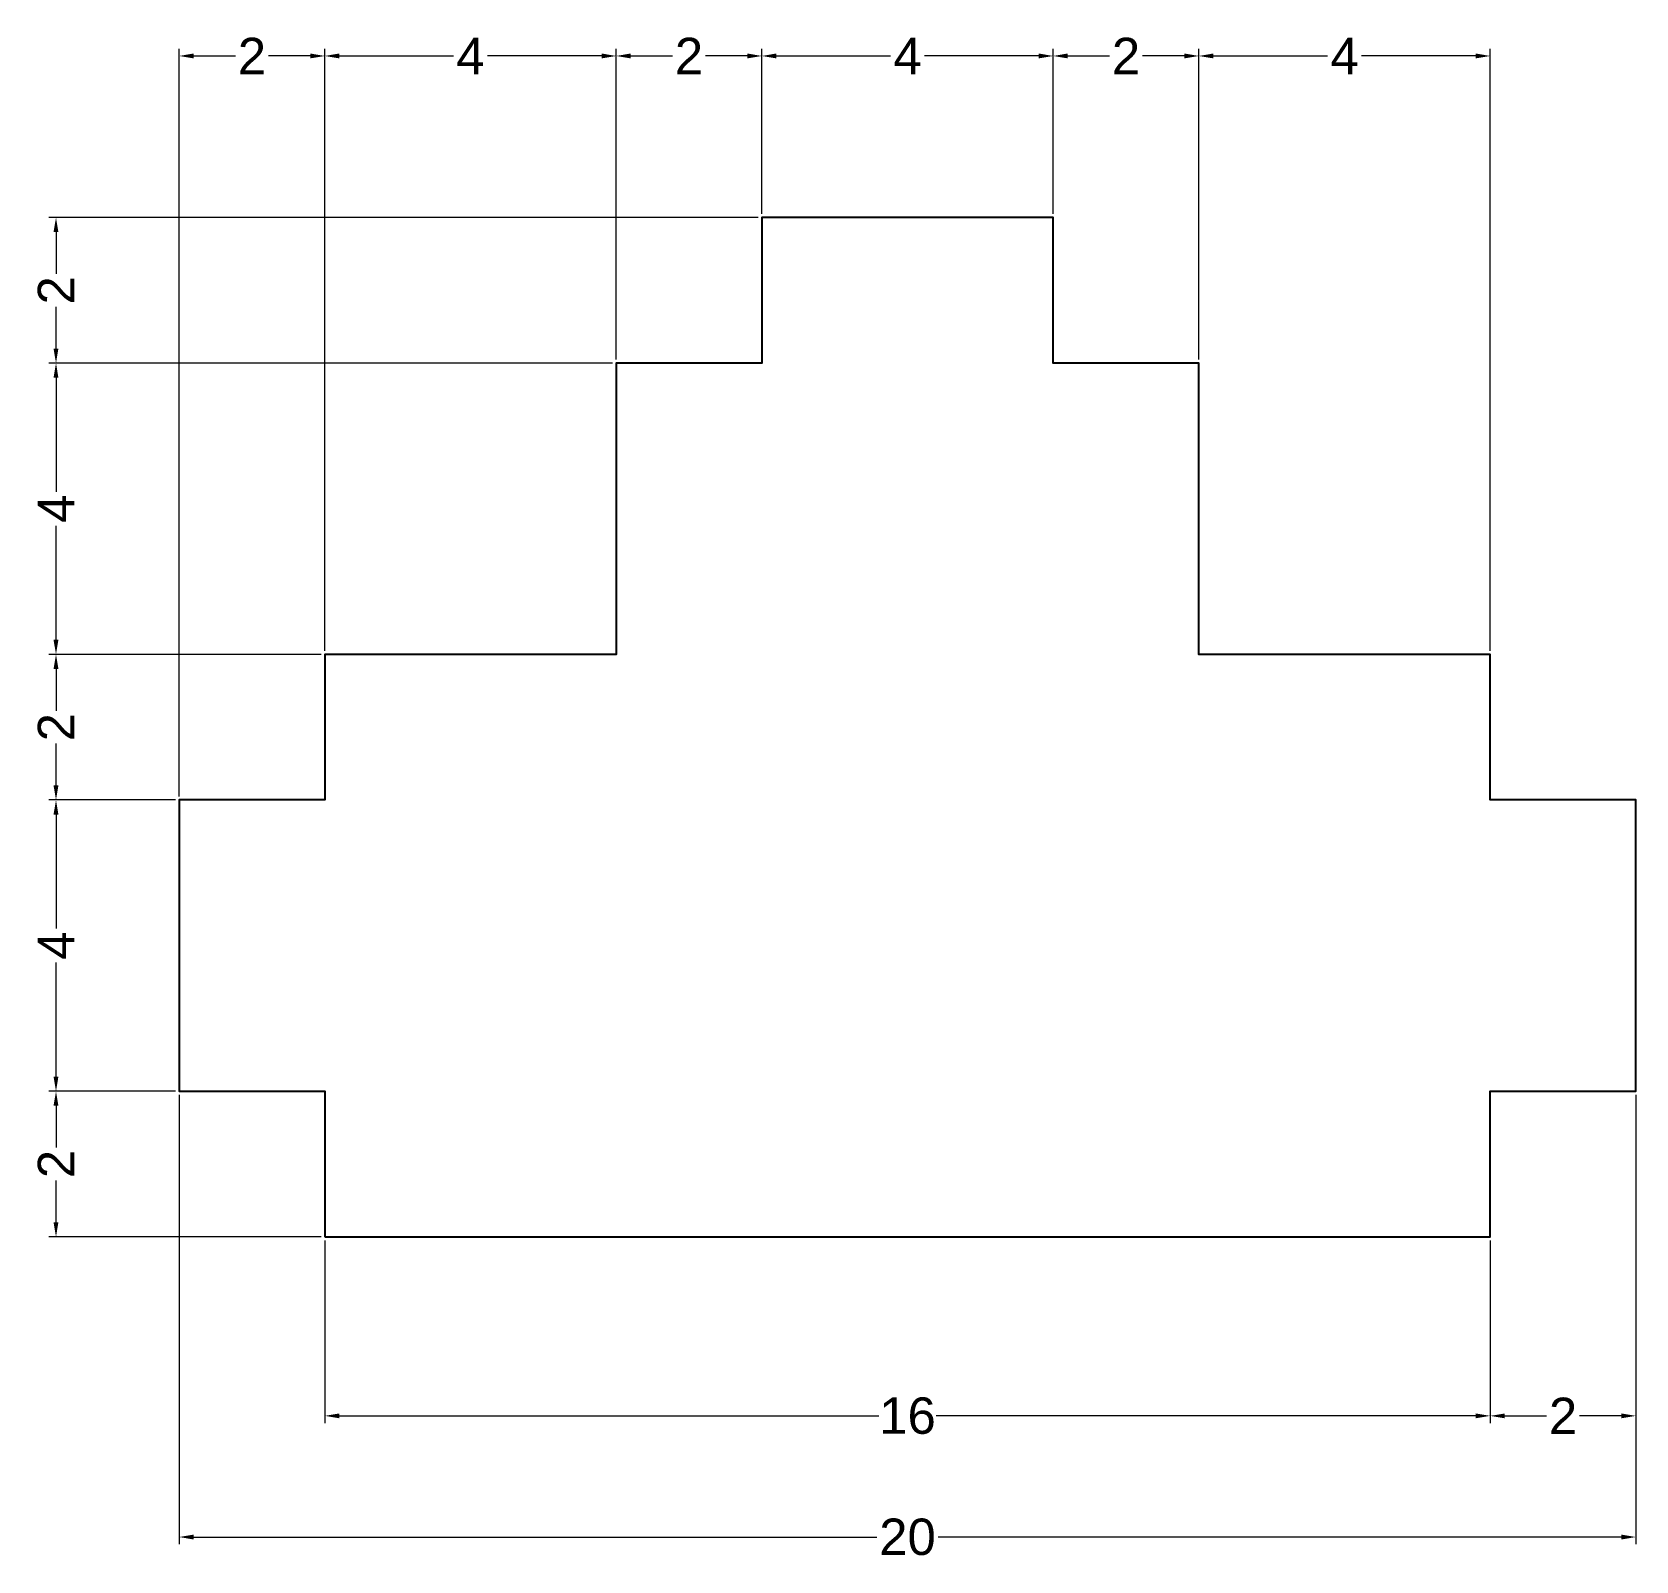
# Model space of a CAD drawing. Header units: millimetres. Extents: x -2 to 20, y -4.5 to 16.5.
import ezdxf

# ---------------------------------------------------------------- set-up
doc = ezdxf.new("R2010")
doc.units = ezdxf.units.MM
doc.header["$MEASUREMENT"] = 0
doc.layers.add('AM_5', color=3, linetype='Continuous', lineweight=15)
doc.styles.get("Standard").update_dxf_attribs({"font": 'arial.ttf'})
doc.dimstyles.new('AM_ANSI$0', dxfattribs={"dimtxt": 0.5, "dimasz": 0.2, "dimexe": 0.1, "dimexo": 0.05, "dimgap": 0.06, "dimtad": 0, "dimtoh": 1, "dimzin": 9, "dimdsep": 46, "dimtxsty": 'Standard', "dimcen": 0, "dimclrd": 3, "dimclre": 3, "dimclrt": 2, "dimadec": 0, "dimazin": 2, "dimtp": 0.1, "dimtm": 0.1, "dimtfac": 0.71, "dimtofl": 0, "dimtmove": 0, "dimatfit": 3, "dimfxl": 1, "dimtolj": 1, "dimtzin": 7, "dimlwd": -1, "dimlwe": -1, "dimarcsym": 1})

# ---------------------------------------------------------------- blocks, each defined once
blk = doc.blocks.new('*D6')
at = {"layer": 'AM_5', "color": 3, "transparency": 16777216}
for p, q in [((2, -0.05), (2, -2.559)), ((18, -0.05), (18, -2.559)), ((2.2, -2.459), (9.606, -2.459)), ((17.8, -2.459), (10.394, -2.459))]:
    blk.add_line(p, q, dxfattribs=at)
for points in [[(2.2, -2.426), (2.2, -2.492), (2, -2.459)], [(17.8, -2.426), (17.8, -2.492), (18, -2.459)]]:
    blk.add_solid(points, dxfattribs=at)
at = {"layer": 'Defpoints', "color": 0, "transparency": 16777216}
for p in [(2, 0), (18, 0), (18, -2.459)]:
    blk.add_point(p, dxfattribs=at)
at = {"layer": 'AM_5', "color": 2, "transparency": 16777216, "insert": (10, -2.459), "char_height": 0.5, "attachment_point": 5}
blk.add_mtext('\\A1;16', dxfattribs=at)
blk = doc.blocks.new('*D7')
at = {"layer": 'AM_5', "color": 3, "transparency": 16777216}
for p, q in [((20, 1.95), (20, -2.559)), ((18, -0.05), (18, -2.559)), ((18.2, -2.459), (18.774, -2.459)), ((19.8, -2.459), (19.226, -2.459))]:
    blk.add_line(p, q, dxfattribs=at)
for points in [[(18.2, -2.426), (18.2, -2.492), (18, -2.459)], [(19.8, -2.426), (19.8, -2.492), (20, -2.459)]]:
    blk.add_solid(points, dxfattribs=at)
at = {"layer": 'Defpoints', "color": 0, "transparency": 16777216}
for p in [(20, 2), (18, 0), (20, -2.459)]:
    blk.add_point(p, dxfattribs=at)
at = {"layer": 'AM_5', "color": 2, "transparency": 16777216, "insert": (19, -2.459), "char_height": 0.5, "attachment_point": 5}
blk.add_mtext('\\A1;2', dxfattribs=at)
blk = doc.blocks.new('*D8')
at = {"layer": 'AM_5', "color": 3, "transparency": 16777216}
for p, q in [((-0.05, 2), (-1.79, 2)), ((-1.69, 1.8), (-1.69, 1.226)), ((-1.69, 0.2), (-1.69, 0.774)), ((1.95, 0), (-1.79, 0))]:
    blk.add_line(p, q, dxfattribs=at)
for points in [[(-1.724, 1.8), (-1.657, 1.8), (-1.69, 2)], [(-1.724, 0.2), (-1.657, 0.2), (-1.69, 0)]]:
    blk.add_solid(points, dxfattribs=at)
at = {"layer": 'Defpoints', "color": 0, "transparency": 16777216}
for p in [(-1.69, 2), (0, 2), (2, 0)]:
    blk.add_point(p, dxfattribs=at)
at = {"layer": 'AM_5', "color": 2, "transparency": 16777216, "insert": (-1.69, 1), "char_height": 0.5, "attachment_point": 5, "rotation": 90}
blk.add_mtext('\\A1;2', dxfattribs=at)
blk = doc.blocks.new('*D9')
at = {"layer": 'AM_5', "color": 3, "transparency": 16777216}
for p, q in [((-0.05, 6), (-1.79, 6)), ((-1.69, 5.8), (-1.69, 4.233)), ((-1.69, 2.2), (-1.69, 3.767)), ((-0.05, 2), (-1.79, 2))]:
    blk.add_line(p, q, dxfattribs=at)
for points in [[(-1.724, 5.8), (-1.657, 5.8), (-1.69, 6)], [(-1.724, 2.2), (-1.657, 2.2), (-1.69, 2)]]:
    blk.add_solid(points, dxfattribs=at)
at = {"layer": 'Defpoints', "color": 0, "transparency": 16777216}
for p in [(0, 6), (-1.69, 2), (0, 2)]:
    blk.add_point(p, dxfattribs=at)
at = {"layer": 'AM_5', "color": 2, "transparency": 16777216, "insert": (-1.69, 4), "char_height": 0.5, "attachment_point": 5, "rotation": 90}
blk.add_mtext('\\A1;4', dxfattribs=at)
blk = doc.blocks.new('*D10')
at = {"layer": 'AM_5', "color": 3, "transparency": 16777216}
for p, q in [((1.95, 8), (-1.79, 8)), ((-1.69, 7.8), (-1.69, 7.226)), ((-1.69, 6.2), (-1.69, 6.774)), ((-0.05, 6), (-1.79, 6))]:
    blk.add_line(p, q, dxfattribs=at)
for points in [[(-1.724, 7.8), (-1.657, 7.8), (-1.69, 8)], [(-1.724, 6.2), (-1.657, 6.2), (-1.69, 6)]]:
    blk.add_solid(points, dxfattribs=at)
at = {"layer": 'Defpoints', "color": 0, "transparency": 16777216}
for p in [(2, 8), (-1.69, 6), (0, 6)]:
    blk.add_point(p, dxfattribs=at)
at = {"layer": 'AM_5', "color": 2, "transparency": 16777216, "insert": (-1.69, 7), "char_height": 0.5, "attachment_point": 5, "rotation": 90}
blk.add_mtext('\\A1;2', dxfattribs=at)
blk = doc.blocks.new('*D11')
at = {"layer": 'AM_5', "color": 3, "transparency": 16777216}
for p, q in [((5.95, 12), (-1.79, 12)), ((-1.69, 11.8), (-1.69, 10.233)), ((-1.69, 8.2), (-1.69, 9.767)), ((1.95, 8), (-1.79, 8))]:
    blk.add_line(p, q, dxfattribs=at)
for points in [[(-1.724, 11.8), (-1.657, 11.8), (-1.69, 12)], [(-1.724, 8.2), (-1.657, 8.2), (-1.69, 8)]]:
    blk.add_solid(points, dxfattribs=at)
at = {"layer": 'Defpoints', "color": 0, "transparency": 16777216}
for p in [(6, 12), (-1.69, 8), (2, 8)]:
    blk.add_point(p, dxfattribs=at)
at = {"layer": 'AM_5', "color": 2, "transparency": 16777216, "insert": (-1.69, 10), "char_height": 0.5, "attachment_point": 5, "rotation": 90}
blk.add_mtext('\\A1;4', dxfattribs=at)
blk = doc.blocks.new('*D12')
at = {"layer": 'AM_5', "color": 3, "transparency": 16777216}
for p, q in [((7.95, 14), (-1.79, 14)), ((-1.69, 13.8), (-1.69, 13.226)), ((-1.69, 12.2), (-1.69, 12.774)), ((5.95, 12), (-1.79, 12))]:
    blk.add_line(p, q, dxfattribs=at)
for points in [[(-1.724, 13.8), (-1.657, 13.8), (-1.69, 14)], [(-1.724, 12.2), (-1.657, 12.2), (-1.69, 12)]]:
    blk.add_solid(points, dxfattribs=at)
at = {"layer": 'Defpoints', "color": 0, "transparency": 16777216}
for p in [(8, 14), (-1.69, 12), (6, 12)]:
    blk.add_point(p, dxfattribs=at)
at = {"layer": 'AM_5', "color": 2, "transparency": 16777216, "insert": (-1.69, 13), "char_height": 0.5, "attachment_point": 5, "rotation": 90}
blk.add_mtext('\\A1;2', dxfattribs=at)
blk = doc.blocks.new('*D13')
at = {"layer": 'AM_5', "color": 3, "transparency": 16777216}
for p, q in [((0, 6.05), (0, 16.319)), ((2, 8.05), (2, 16.319)), ((0.2, 16.219), (0.774, 16.219)), ((1.8, 16.219), (1.226, 16.219))]:
    blk.add_line(p, q, dxfattribs=at)
for points in [[(0.2, 16.253), (0.2, 16.186), (0, 16.219)], [(1.8, 16.253), (1.8, 16.186), (2, 16.219)]]:
    blk.add_solid(points, dxfattribs=at)
at = {"layer": 'Defpoints', "color": 0, "transparency": 16777216}
for p in [(2, 16.219), (2, 8), (0, 6)]:
    blk.add_point(p, dxfattribs=at)
at = {"layer": 'AM_5', "color": 2, "transparency": 16777216, "insert": (1, 16.219), "char_height": 0.5, "attachment_point": 5}
blk.add_mtext('\\A1;2', dxfattribs=at)
blk = doc.blocks.new('*D14')
at = {"layer": 'AM_5', "color": 3, "transparency": 16777216}
for p, q in [((2, 8.05), (2, 16.319)), ((6, 12.05), (6, 16.319)), ((2.2, 16.219), (3.767, 16.219)), ((5.8, 16.219), (4.233, 16.219))]:
    blk.add_line(p, q, dxfattribs=at)
for points in [[(2.2, 16.253), (2.2, 16.186), (2, 16.219)], [(5.8, 16.253), (5.8, 16.186), (6, 16.219)]]:
    blk.add_solid(points, dxfattribs=at)
at = {"layer": 'Defpoints', "color": 0, "transparency": 16777216}
for p in [(2, 16.219), (6, 12), (2, 8)]:
    blk.add_point(p, dxfattribs=at)
at = {"layer": 'AM_5', "color": 2, "transparency": 16777216, "insert": (4, 16.219), "char_height": 0.5, "attachment_point": 5}
blk.add_mtext('\\A1;4', dxfattribs=at)
blk = doc.blocks.new('*D15')
at = {"layer": 'AM_5', "color": 3, "transparency": 16777216}
for p, q in [((6, 12.05), (6, 16.319)), ((8, 14.05), (8, 16.319)), ((6.2, 16.219), (6.774, 16.219)), ((7.8, 16.219), (7.226, 16.219))]:
    blk.add_line(p, q, dxfattribs=at)
for points in [[(6.2, 16.253), (6.2, 16.186), (6, 16.219)], [(7.8, 16.253), (7.8, 16.186), (8, 16.219)]]:
    blk.add_solid(points, dxfattribs=at)
at = {"layer": 'Defpoints', "color": 0, "transparency": 16777216}
for p in [(6, 16.219), (8, 14), (6, 12)]:
    blk.add_point(p, dxfattribs=at)
at = {"layer": 'AM_5', "color": 2, "transparency": 16777216, "insert": (7, 16.219), "char_height": 0.5, "attachment_point": 5}
blk.add_mtext('\\A1;2', dxfattribs=at)
blk = doc.blocks.new('*D16')
at = {"layer": 'AM_5', "color": 3, "transparency": 16777216}
for p, q in [((8, 14.05), (8, 16.319)), ((12, 14.05), (12, 16.319)), ((8.2, 16.219), (9.767, 16.219)), ((11.8, 16.219), (10.233, 16.219))]:
    blk.add_line(p, q, dxfattribs=at)
for points in [[(8.2, 16.253), (8.2, 16.186), (8, 16.219)], [(11.8, 16.253), (11.8, 16.186), (12, 16.219)]]:
    blk.add_solid(points, dxfattribs=at)
at = {"layer": 'Defpoints', "color": 0, "transparency": 16777216}
for p in [(8, 16.219), (8, 14), (12, 14)]:
    blk.add_point(p, dxfattribs=at)
at = {"layer": 'AM_5', "color": 2, "transparency": 16777216, "insert": (10, 16.219), "char_height": 0.5, "attachment_point": 5}
blk.add_mtext('\\A1;4', dxfattribs=at)
blk = doc.blocks.new('*D17')
at = {"layer": 'AM_5', "color": 3, "transparency": 16777216}
for p, q in [((12, 14.05), (12, 16.319)), ((14, 12.05), (14, 16.319)), ((12.2, 16.219), (12.774, 16.219)), ((13.8, 16.219), (13.226, 16.219))]:
    blk.add_line(p, q, dxfattribs=at)
for points in [[(12.2, 16.253), (12.2, 16.186), (12, 16.219)], [(13.8, 16.253), (13.8, 16.186), (14, 16.219)]]:
    blk.add_solid(points, dxfattribs=at)
at = {"layer": 'Defpoints', "color": 0, "transparency": 16777216}
for p in [(12, 16.219), (12, 14), (14, 12)]:
    blk.add_point(p, dxfattribs=at)
at = {"layer": 'AM_5', "color": 2, "transparency": 16777216, "insert": (13, 16.219), "char_height": 0.5, "attachment_point": 5}
blk.add_mtext('\\A1;2', dxfattribs=at)
blk = doc.blocks.new('*D18')
at = {"layer": 'AM_5', "color": 3, "transparency": 16777216}
for p, q in [((14, 12.05), (14, 16.319)), ((18, 8.05), (18, 16.319)), ((14.2, 16.219), (15.767, 16.219)), ((17.8, 16.219), (16.233, 16.219))]:
    blk.add_line(p, q, dxfattribs=at)
for points in [[(14.2, 16.253), (14.2, 16.186), (14, 16.219)], [(17.8, 16.253), (17.8, 16.186), (18, 16.219)]]:
    blk.add_solid(points, dxfattribs=at)
at = {"layer": 'Defpoints', "color": 0, "transparency": 16777216}
for p in [(14, 16.219), (14, 12), (18, 8)]:
    blk.add_point(p, dxfattribs=at)
at = {"layer": 'AM_5', "color": 2, "transparency": 16777216, "insert": (16, 16.219), "char_height": 0.5, "attachment_point": 5}
blk.add_mtext('\\A1;4', dxfattribs=at)
blk = doc.blocks.new('*D19')
at = {"layer": 'AM_5', "color": 3, "transparency": 16777216}
for p, q in [((0, 1.95), (0, -4.223)), ((20, 1.95), (20, -4.223)), ((0.2, -4.123), (9.578, -4.123)), ((19.8, -4.123), (10.422, -4.123))]:
    blk.add_line(p, q, dxfattribs=at)
for points in [[(0.2, -4.09), (0.2, -4.157), (0, -4.123)], [(19.8, -4.09), (19.8, -4.157), (20, -4.123)]]:
    blk.add_solid(points, dxfattribs=at)
at = {"layer": 'Defpoints', "color": 0, "transparency": 16777216}
for p in [(0, 2), (20, 2), (20, -4.123)]:
    blk.add_point(p, dxfattribs=at)
at = {"layer": 'AM_5', "color": 2, "transparency": 16777216, "insert": (10, -4.123), "char_height": 0.5, "attachment_point": 5}
blk.add_mtext('\\A1;20', dxfattribs=at)

msp = doc.modelspace()

# ---------------------------------------------------------------- linework, layer by layer
msp.add_lwpolyline([(2, 0), (18, 0), (18, 2), (20, 2), (20, 6), (18, 6), (18, 8), (14, 8), (14, 12), (12, 12), (12, 14), (8, 14), (8, 12), (6, 12), (6, 8), (2, 8), (2, 6), (0, 6), (0, 2), (2, 2), (2, 0)])

# ---------------------------------------------------------------- dimensions: what is measured, and where the dimension line sits
at = {"layer": 'AM_5'}
for base, p1, p2, override, picture, middle in [((2, 16.219), (0, 6), (2, 8), {"dimtix": 1}, '*D13', (1, 16.219)), ((2, 16.219), (6, 12), (2, 8), {"dimpost": '', "dimtix": 1}, '*D14', (4, 16.219)), ((6, 16.219), (8, 14), (6, 12), {"dimtix": 1}, '*D15', (7, 16.219)), ((8, 16.219), (12, 14), (8, 14), {"dimtix": 1}, '*D16', (10, 16.219)), ((12, 16.219), (14, 12), (12, 14), {"dimtix": 1}, '*D17', (13, 16.219)), ((14, 16.219), (18, 8), (14, 12), {"dimtix": 1}, '*D18', (16, 16.219))]:
    dim = msp.add_linear_dim(base=base, p1=p1, p2=p2, dimstyle='AM_ANSI$0', override=override, dxfattribs=at)
    dim.commit()
    dim.dimension.update_dxf_attribs({"geometry": picture, "text_midpoint": middle})
for base, p1, p2, angle, override, picture, middle in [((-1.69, 12), (8, 14), (6, 12), 90, {"dimtix": 1}, '*D12', (-1.69, 13)), ((-1.69, 8), (6, 12), (2, 8), 90, {"dimtix": 1}, '*D11', (-1.69, 10)), ((-1.69, 6), (2, 8), (0, 6), 90, {"dimtix": 1}, '*D10', (-1.69, 7)), ((-1.69, 2), (0, 6), (0, 2), 90, {"dimpost": '', "dimtix": 1}, '*D9', (-1.69, 4)), ((-1.69, 2), (2, 0), (0, 2), 90, {"dimtix": 1}, '*D8', (-1.69, 1)), ((20, -4.123), (0, 2), (20, 2), 0, {"dimpost": ''}, '*D19', (10, -4.123)), ((20, -2.459), (18, 0), (20, 2), 0, {"dimtix": 1}, '*D7', (19, -2.459)), ((18, -2.459), (2, 0), (18, 0), 0, {"dimpost": '', "dimtix": 1}, '*D6', (10, -2.459))]:
    dim = msp.add_linear_dim(base=base, p1=p1, p2=p2, angle=angle, dimstyle='AM_ANSI$0', override=override, dxfattribs=at)
    dim.commit()
    dim.dimension.update_dxf_attribs({"geometry": picture, "text_midpoint": middle})

doc.saveas('drawing.dxf')
